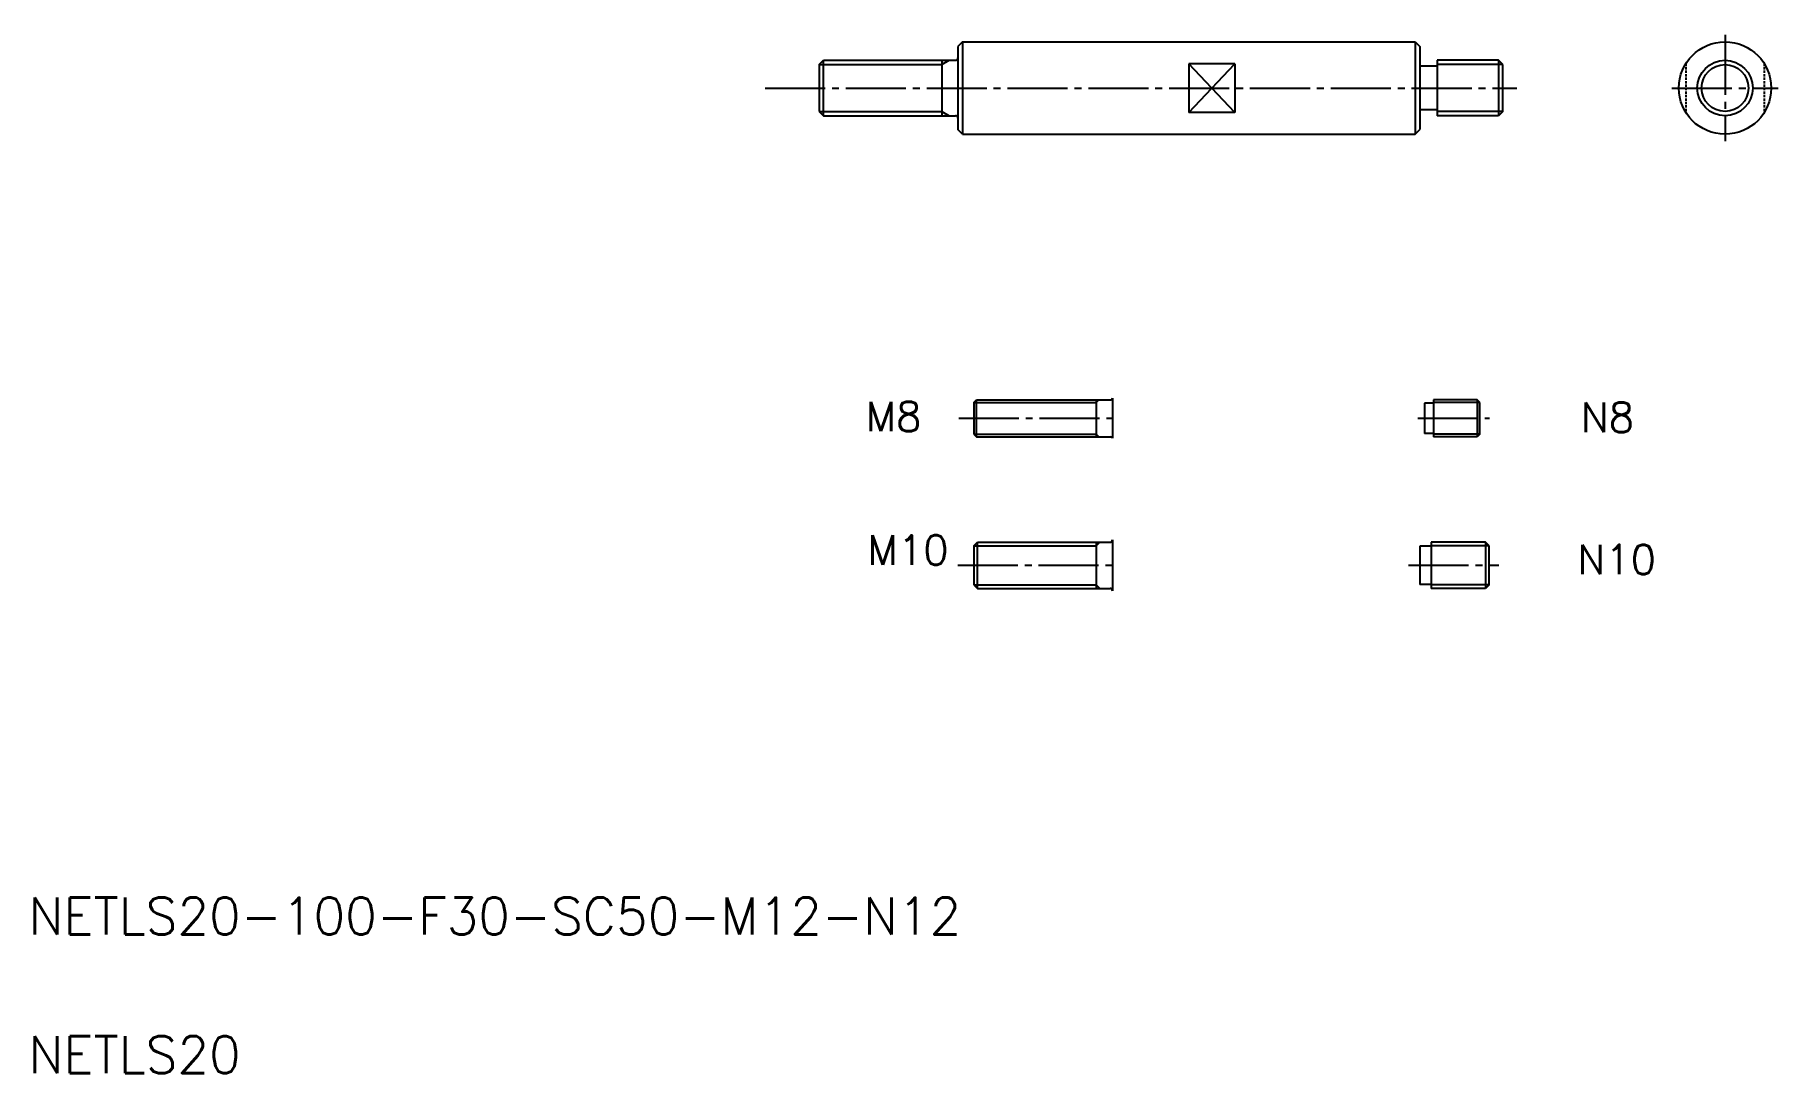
# Model space of a CAD drawing. Extents: x 21 to 399, y 20 to 245.
import ezdxf

# ---------------------------------------------------------------- set-up
doc = ezdxf.new("R2010")
doc.units = 0
doc.linetypes.add('CENTER', pattern=[17.5, 13, -1.5, 1.5, -1.5])
doc.linetypes.add('DASHED', pattern=[0.75, 0.5, -0.25])
doc.layers.get('0').update_dxf_attribs({"linetype": 'CONTINUOUS'})
doc.layers.add('CENTER', color=1, linetype='CENTER')
doc.styles.get("Standard").update_dxf_attribs({"font": 'txt', "height": 6.4, "bigfont": 'BIGFONT'})

msp = doc.modelspace()

# ---------------------------------------------------------------- linework, layer by layer
at = {"color": 7, "linetype": 'CONTINUOUS'}
for p, q in [((222.21, 243.18), (221.21, 242.18)), ((221.21, 242.18), (221.21, 224.18)), ((222.21, 243.18), (320.21, 243.18)), ((222.21, 243.18), (222.21, 223.18)), ((320.21, 243.18), (320.21, 223.18)), ((320.21, 243.18), (321.21, 242.18)), ((321.21, 242.18), (321.21, 224.18)), ((191.21, 238.24), (192.15, 239.18)), ((191.21, 238.24), (191.21, 228.11)), ((192.15, 239.18), (220.71, 239.18)), ((192.15, 227.18), (192.15, 239.18)), ((217.71, 239.18), (217.71, 227.18)), ((271.21, 238.44), (271.21, 227.91)), ((281.21, 238.44), (271.21, 238.44)), ((281.21, 238.44), (281.21, 227.91)), ((324.96, 237.9), (321.21, 237.9)), ((338.28, 239.18), (324.96, 239.18)), ((324.96, 239.18), (324.96, 227.18)), ((338.28, 239.18), (338.28, 227.18)), ((339.21, 238.24), (338.28, 239.18)), ((339.21, 228.11), (339.21, 238.24)), ((191.21, 228.11), (192.15, 227.18)), ((192.15, 227.18), (220.71, 227.18)), ((200.98, 227.18), (200.98, 227.18)), ((208.06, 227.18), (208.06, 227.18)), ((281.21, 227.91), (271.21, 227.91)), ((324.96, 228.45), (321.21, 228.45)), ((338.28, 227.18), (324.96, 227.18)), ((339.21, 228.11), (338.28, 227.18)), ((222.21, 223.18), (221.21, 224.18)), ((222.21, 223.18), (320.21, 223.18)), ((320.21, 223.18), (321.21, 224.18)), ((224.68, 165.13), (225.26, 165.72)), ((224.68, 165.13), (224.68, 158.3)), ((225.26, 157.72), (225.26, 165.72)), ((225.26, 165.72), (254.35, 165.72)), ((251.18, 165.72), (251.18, 157.72)), ((254.68, 166.05), (254.68, 157.38)), ((322.21, 164.98), (322.21, 158.45)), ((324.21, 164.98), (322.21, 164.98)), ((324.21, 165.72), (324.21, 157.72)), ((333.63, 165.72), (324.21, 165.72)), ((333.63, 165.72), (333.63, 157.72)), ((334.21, 165.13), (333.63, 165.72)), ((334.21, 158.3), (334.21, 165.13)), ((224.68, 158.3), (225.26, 157.72)), ((225.26, 157.72), (254.35, 157.72)), ((324.21, 158.45), (322.21, 158.45)), ((333.63, 157.72), (324.21, 157.72)), ((334.21, 158.3), (333.63, 157.72)), ((224.68, 134.14), (225.43, 134.89)), ((224.68, 134.14), (224.68, 125.64)), ((225.43, 134.89), (254.18, 134.89)), ((225.43, 124.89), (225.43, 134.89)), ((251.18, 134.89), (251.18, 124.89)), ((254.68, 135.39), (254.68, 124.39)), ((321.21, 134.04), (321.21, 125.74)), ((323.71, 134.04), (321.21, 134.04)), ((323.71, 134.89), (323.71, 124.89)), ((335.46, 134.89), (323.71, 134.89)), ((336.21, 134.14), (335.46, 134.89)), ((335.46, 134.89), (335.46, 124.89)), ((336.21, 125.64), (336.21, 134.14)), ((224.68, 125.64), (225.43, 124.89)), ((225.43, 124.89), (254.18, 124.89)), ((323.71, 125.74), (321.21, 125.74)), ((335.46, 124.89), (323.71, 124.89)), ((336.21, 125.64), (335.46, 124.89))]:
    msp.add_line(p, q, dxfattribs=at)
at = {"color": 3, "linetype": 'CONTINUOUS'}
for p, q in [((191.21, 238.24), (217.71, 238.24)), ((217.71, 238.24), (219.34, 239.18)), ((271.21, 227.91), (281.21, 238.44)), ((281.21, 227.91), (271.21, 238.44)), ((339.21, 238.24), (324.96, 238.24)), ((191.21, 228.11), (217.71, 228.11)), ((217.71, 228.11), (219.34, 227.18)), ((339.21, 228.11), (324.96, 228.11)), ((224.68, 165.13), (251.18, 165.13)), ((251.18, 165.13), (251.76, 165.72)), ((334.21, 165.13), (324.21, 165.13)), ((224.68, 158.3), (251.18, 158.3)), ((251.18, 158.3), (251.76, 157.72)), ((334.21, 158.3), (324.21, 158.3)), ((224.68, 134.14), (251.18, 134.14)), ((251.18, 134.14), (251.93, 134.89)), ((336.21, 134.14), (323.71, 134.14)), ((224.68, 125.64), (251.18, 125.64)), ((251.18, 125.64), (251.93, 124.89)), ((336.21, 125.64), (323.71, 125.64))]:
    msp.add_line(p, q, dxfattribs=at)
at = {"color": 3, "linetype": 'DASHED'}
for p, q in [((378.81, 238.44), (378.81, 227.91)), ((395.81, 238.44), (395.81, 227.91))]:
    msp.add_line(p, q, dxfattribs=at)
at = {"linetype": 'CONTINUOUS'}
msp.add_circle((387.31, 233.18), 10, dxfattribs=at)
at = {"color": 7, "linetype": 'CONTINUOUS'}
msp.add_circle((387.31, 233.18), 6, dxfattribs=at)
at = {"color": 3, "linetype": 'CONTINUOUS'}
msp.add_circle((387.31, 233.18), 5.06, dxfattribs=at)
at = {"color": 7, "linetype": 'CONTINUOUS'}
for centre, radius, start, end in [((220.71, 239.68), 0.5, 270, 360), ((220.71, 226.68), 0.5, 360, 90), ((254.35, 166.05), 0.333, 270, 0), ((254.35, 157.38), 0.333, 0, 90), ((254.18, 135.39), 0.5, 270, 0), ((254.18, 124.39), 0.5, 0, 90)]:
    msp.add_arc(centre, radius, start, end, dxfattribs=at)
at = {"layer": 'CENTER', "color": 1, "linetype": 'CENTER'}
for p, q in [((387.31, 244.68), (387.31, 221.68)), ((179.46, 233.18), (342.21, 233.18)), ((375.81, 233.18), (398.81, 233.18)), ((221.39, 161.72), (254.68, 161.72)), ((320.83, 161.72), (336.32, 161.72)), ((221.19, 129.89), (254.68, 129.89)), ((318.77, 129.89), (338.37, 129.89))]:
    msp.add_line(p, q, dxfattribs=at)

# ---------------------------------------------------------------- texts
at = {"color": 7, "linetype": 'CONTINUOUS'}
for s, height, p in [('M8', 6.4, (201.26, 158.9)), ('N8', 6.4, (356.1, 158.72)), ('M10', 6.4, (201.64, 130)), ('N10', 6.4, (355.35, 127.94)), ('NETLS20-100-F30-SC50-M12-N12', 8, (20, 50)), ('NETLS20', 8, (20, 20))]:
    msp.add_text(s, height=height, dxfattribs=at).set_placement(p)

doc.saveas('drawing.dxf')
